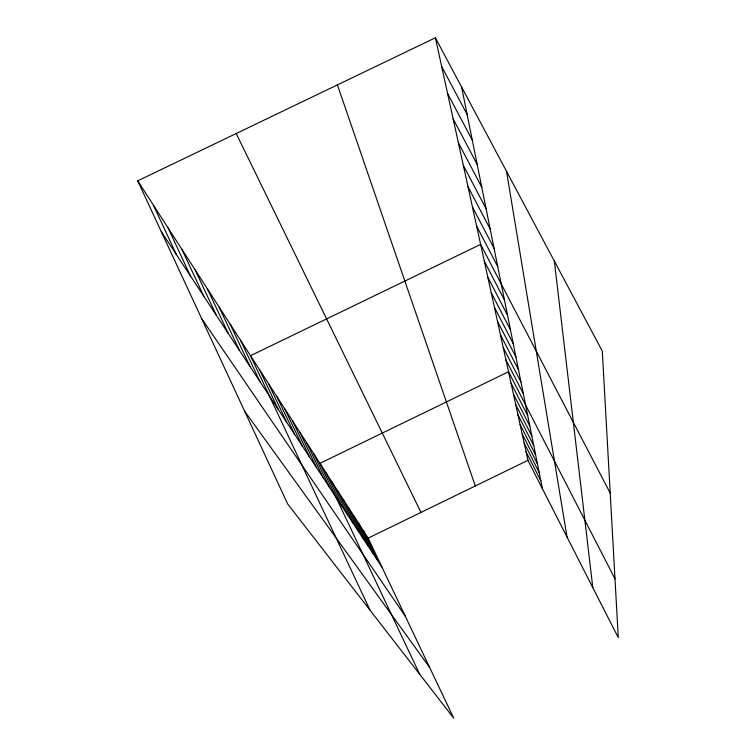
<?xml version="1.0" encoding="UTF-8"?>
<svg xmlns="http://www.w3.org/2000/svg" width="756" height="756" viewBox="0 0 756 756"><rect width="100%" height="100%" fill="white"/><g stroke="black" fill="none" stroke-linecap="round" stroke-linejoin="round"><path stroke-width="1.13" d="M368.172 538.121L527.934 460.328L435.38 37.8L137.724 180.854L287.667 503.95L453.751 718.2L368.172 538.121L137.724 180.854M244.594 411.132L429.644 667.463M201.644 318.578L405.225 616.074M161.274 231.591L381.922 567.047M435.38 37.8L602.286 351.077L618.276 637.61L527.934 460.328M441.665 66.519L467.113 114.421M447.571 93.489L472.292 140.162M453.137 118.872L477.159 164.364M458.372 142.789L481.742 187.167M463.324 165.375L486.08 208.694M468.002 186.741L490.172 229.04M472.434 206.983L494.046 248.299M476.639 226.176L497.722 266.566M610.205 493.11L480.636 244.405L250.52 355.707L370.081 610.262M484.322 261.245L504.432 299.924M487.837 277.31L507.503 315.186M491.202 292.638L510.442 329.758M494.405 307.286L513.239 343.678M497.476 321.309L515.913 356.983M500.415 334.728L518.484 369.731M503.231 347.59L520.941 381.931M505.934 359.922L523.294 393.64M614.987 578.822L508.533 371.772L319.939 463.343L419.731 674.314M511.028 383.15L527.726 415.677M513.418 394.093L529.814 426.053M515.724 404.63L531.827 436.042M517.945 414.77L533.755 445.653M520.09 424.541L535.626 454.914M522.15 433.972L537.422 463.844M524.144 443.063L539.151 472.462M526.072 451.842L540.823 480.778M236.212 133.519L420.969 512.407M363.551 530.958L377.518 560.357M358.769 523.539L372.954 553.42M353.817 515.866L368.238 546.238M348.686 507.909L363.334 538.792M343.366 499.659L358.259 531.071M337.837 491.088L352.986 523.058M332.101 482.196L347.514 514.732M326.138 472.954L341.816 506.085M313.485 453.335L329.739 487.705M306.766 442.921L323.313 477.943M299.754 432.054L316.613 467.756M292.44 420.714L309.62 457.125M284.804 408.873L302.315 446.021M276.819 396.484L294.679 434.407M268.456 383.528L286.675 422.245M259.705 369.949L278.293 409.506M240.569 340.295L259.979 381.657M230.098 324.059L249.943 366.405M219.06 306.945L239.359 350.311M207.399 288.868L228.18 333.32M195.067 269.75L216.358 315.337M182.007 249.499L203.818 296.276M168.153 228.019L190.512 276.044M153.421 205.178L176.356 254.526M337.412 84.88L475.288 485.966M461.595 87.006L542.449 488.811M506.529 171.357L567.038 537.081M554.346 261.094L592.817 587.658"/></g></svg>
